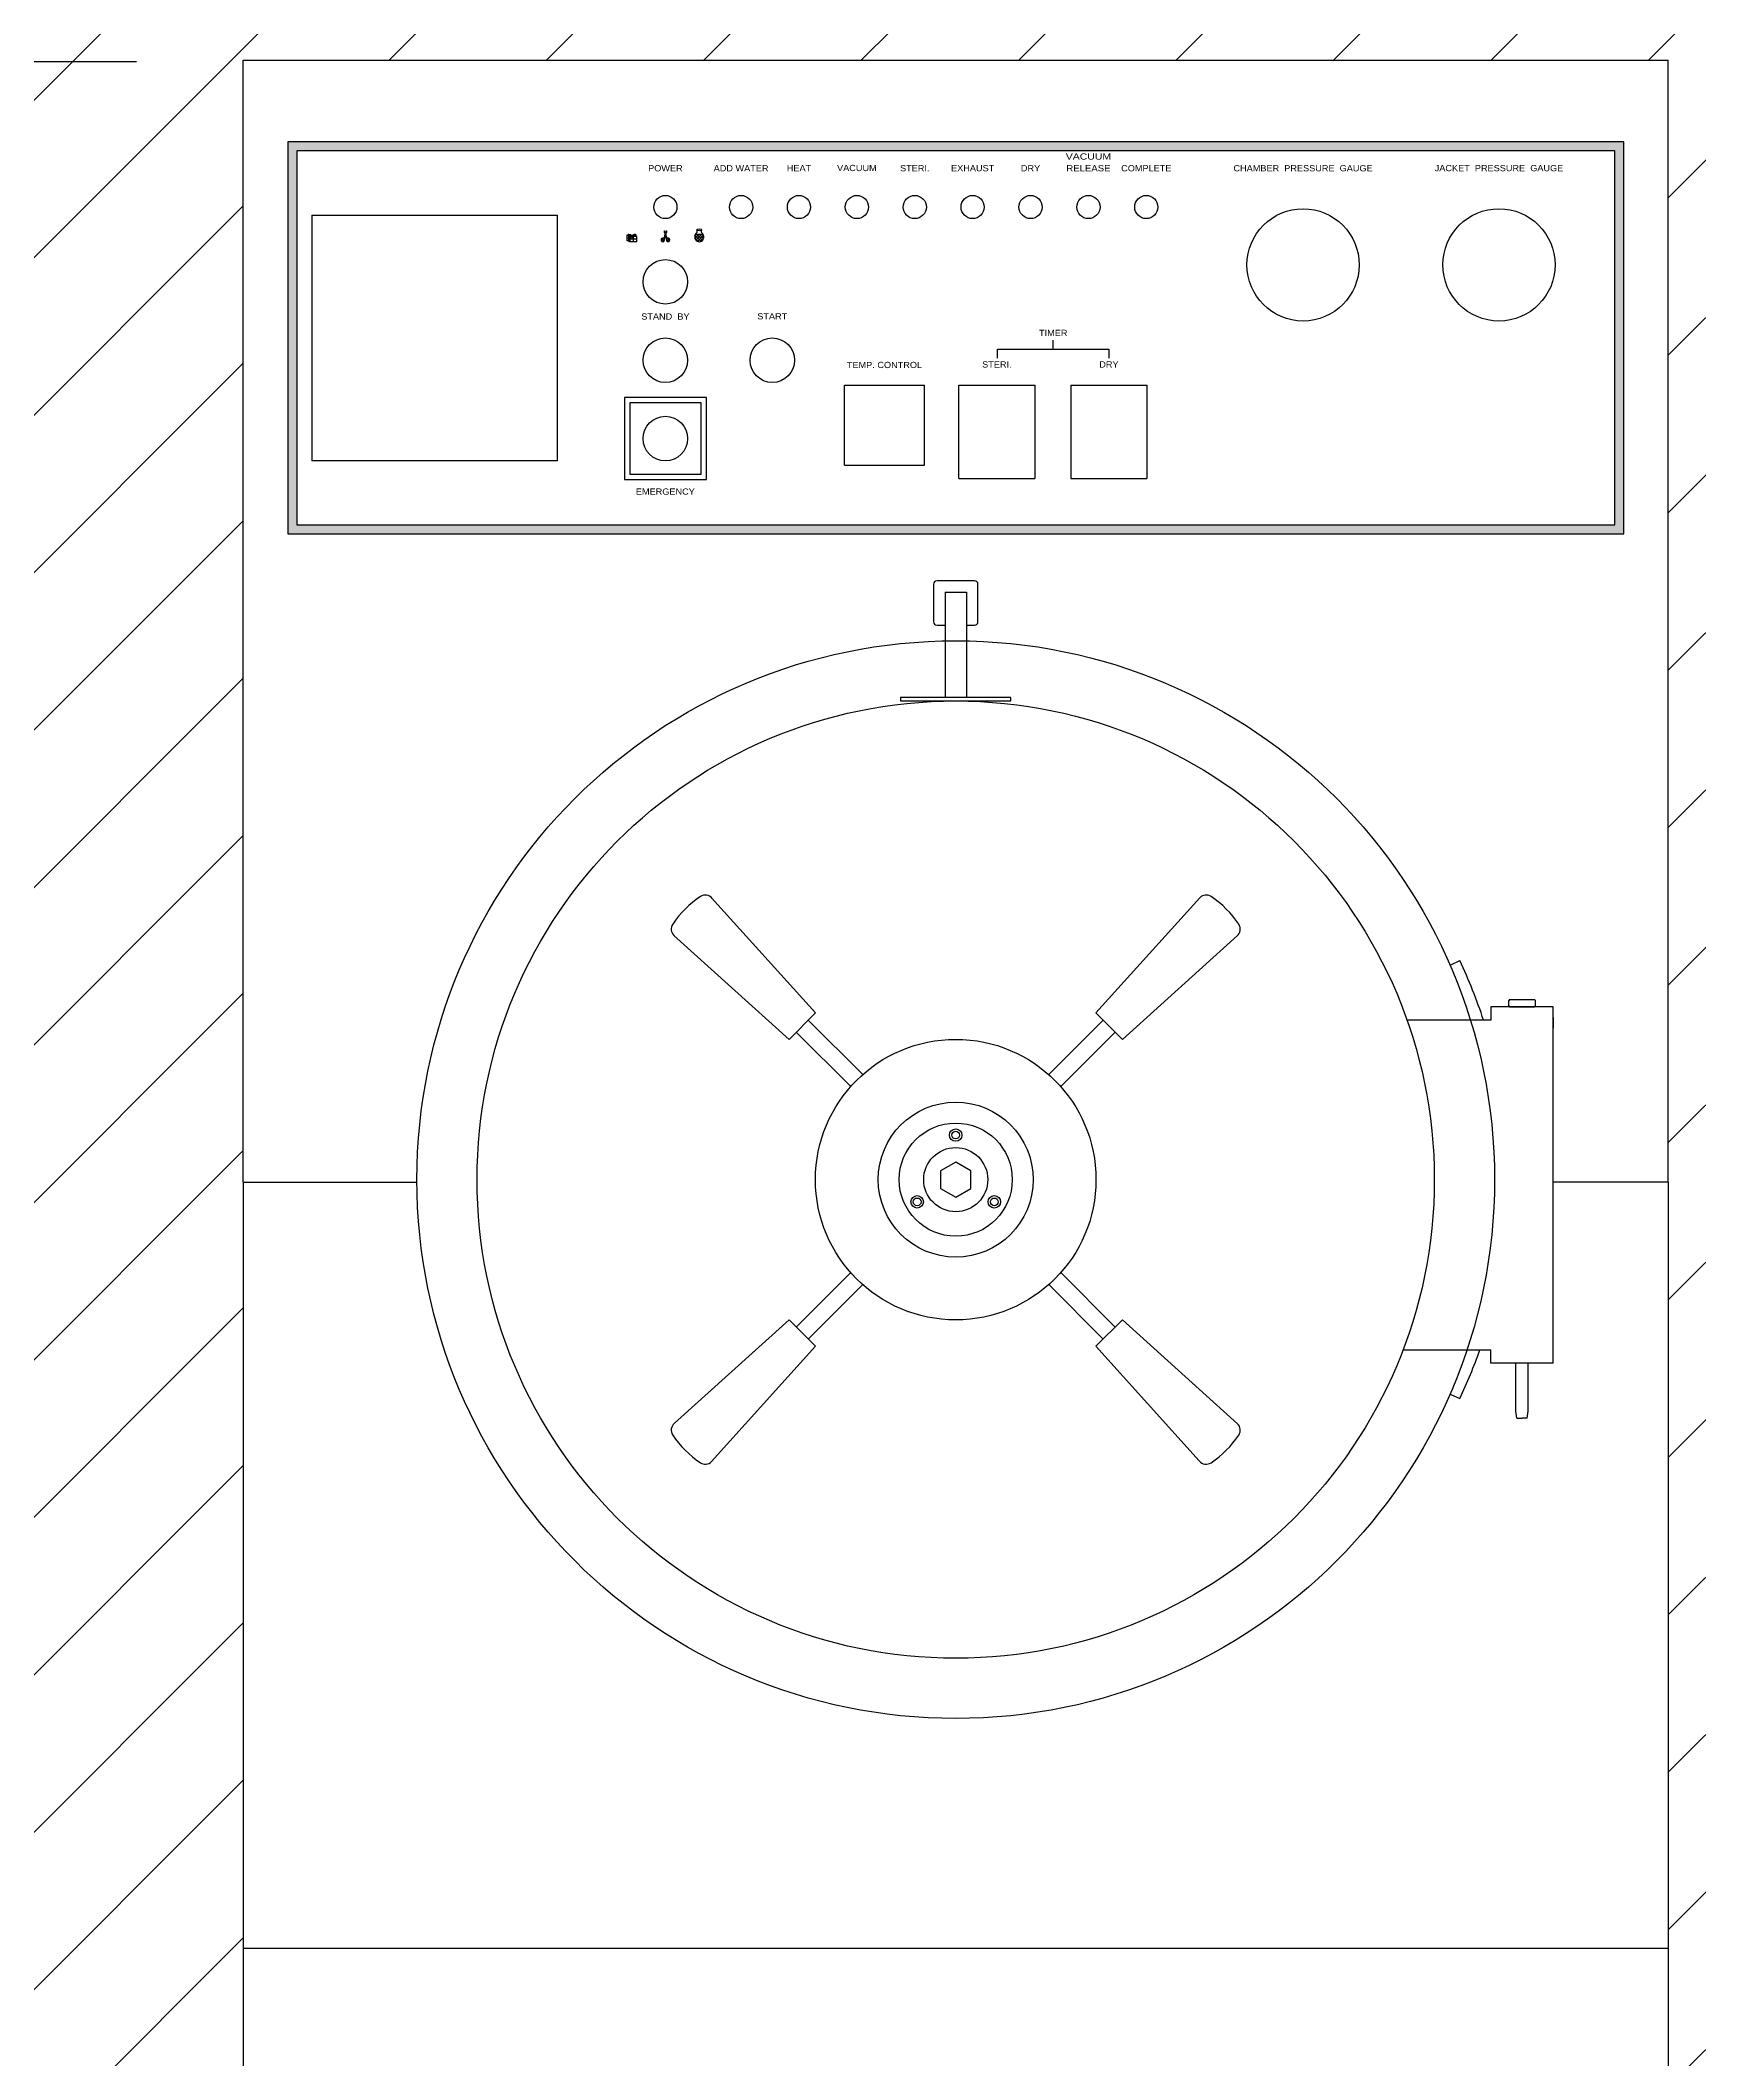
# Model space of a CAD drawing. Header units: millimetres. Extents: x -410960 to -177887, y -20363 to 2725.
# Drawn here: x -185168 to -184237, y -17178 to -16045 of the extents above; entities that cross this region are included whole.
import ezdxf
from ezdxf.enums import TextEntityAlignment as Align

# ---------------------------------------------------------------- set-up
doc = ezdxf.new("R2010")
doc.units = ezdxf.units.MM
doc.header["$MEASUREMENT"] = 0
doc.layers.get('0').update_dxf_attribs({"lineweight": 25})
doc.layers.add('D', color=3, linetype='Continuous', lineweight=13)
doc.styles.add('2', font='ARIAL.TTF')
doc.styles.add('STU25', font='isocp2.shx')
doc.dimstyles.new('STU25', dxfattribs={"dimscale": 35, "dimtxt": 2.5, "dimasz": 2, "dimexe": 0.6, "dimexo": 1, "dimgap": 1, "dimtad": 1, "dimdsep": 46, "dimtxsty": 'STU25', "dimcen": 2, "dimazin": 2, "dimtfac": 1, "dimtmove": 0, "dimatfit": 3, "dimfxl": 0, "dimtolj": 1, "dimtzin": 0, "dimarcsym": 0})

# ---------------------------------------------------------------- blocks, each defined once
blk = doc.blocks.new('*D7')
at = {"layer": 'D', "color": 0, "lineweight": -2}
for p, q in [((-185114.2, -16056.7), (-186057.3, -16056.7)), ((-186036.3, -16126.7), (-186036.3, -17686.7)), ((-185158.2, -17756.7), (-186057.3, -17756.7))]:
    blk.add_line(p, q, dxfattribs=at)
at = {"layer": 'D', "color": 0}
for points in [[(-186024.6, -16126.7), (-186048, -16126.7), (-186036.3, -16056.7)], [(-186048, -17686.7), (-186024.6, -17686.7), (-186036.3, -17756.7)]]:
    blk.add_solid(points, dxfattribs=at)
at = {"layer": 'Defpoints', "color": 0}
for p in [(-185079.2, -16056.7), (-186036.3, -17756.7), (-185123.2, -17756.7)]:
    blk.add_point(p, dxfattribs=at)
at = {"layer": 'D', "color": 0, "insert": (-186115.1, -16856.7), "char_height": 87.5, "attachment_point": 5, "rotation": 90, "style": 'STU25'}
blk.add_mtext('\\A1;1700', dxfattribs=at)

msp = doc.modelspace()

# ---------------------------------------------------------------- hatches: boundary and pattern name
h = msp.add_hatch(color=0)
h.paths.add_polyline_path([(-185024.24, -16106.745), (-185024.24, -16316.745), (-184284.24, -16316.745), (-184284.24, -16106.745)], flags=16)
h.paths.add_polyline_path([(-185029.24, -16101.745), (-185029.24, -16321.745), (-184279.24, -16321.745), (-184279.24, -16101.745)])
at = {"layer": 'D'}
h = msp.add_hatch(dxfattribs=at)
h.set_pattern_fill('ANSI31', color=256, scale=500, style=0)
h.set_pattern_definition([(45, (32608.616, 2563.106), (-44.194174, 44.194174), [])])
h.paths.add_polyline_path([(-184254.24, -16055.745), (-184254.24, -16685.745), (-184254.24, -17115.745), (-184254.24, -17735.745), (-184279.24, -17735.745), (-184279.24, -17745.745), (-184293.847, -17745.745), (-184293.847, -17753.745), (-184259.74, -17753.745), (-184259.74, -17756.745), (-184104.24, -17756.745), (-184104.24, -15969.81), (-183454.24, -15969.81), (-183454.24, -15056.745), (-185854.24, -15056.745), (-185854.24, -15969.81), (-185204.24, -15969.81), (-185204.24, -17756.745), (-185053.74, -17756.745), (-185053.74, -17753.745), (-185019.632, -17753.745), (-185019.632, -17745.745), (-185029.24, -17745.745), (-185029.24, -17735.745), (-185054.24, -17735.745), (-185054.24, -17115.745), (-185054.24, -16685.745), (-185054.24, -16055.745)])

# ---------------------------------------------------------------- linework, layer by layer
for p, q in [((-185054.24, -16685.745), (-185054.24, -16055.745)), ((-185054.24, -16055.745), (-184254.24, -16055.745)), ((-184254.24, -16685.745), (-184254.24, -16055.745)), ((-185029.24, -16101.745), (-185029.24, -16321.745)), ((-184279.24, -16101.745), (-185029.24, -16101.745)), ((-185024.24, -16106.745), (-185024.24, -16316.745)), ((-184284.24, -16106.745), (-185024.24, -16106.745)), ((-184284.24, -16316.745), (-184284.24, -16106.745)), ((-184279.24, -16321.745), (-184279.24, -16101.745)), ((-185015.74, -16142.745), (-185015.74, -16280.745)), ((-185015.74, -16142.745), (-184877.74, -16142.745)), ((-184877.74, -16280.745), (-184877.74, -16142.745)), ((-184799.478, -16152.321), (-184799.478, -16151.393)), ((-184796.978, -16152.321), (-184796.978, -16151.393)), ((-184838.828, -16154.063), (-184838.828, -16157.063)), ((-184837.228, -16154.745), (-184838.828, -16154.063)), ((-184838.828, -16154.063), (-184838.162, -16154.063)), ((-184837.228, -16156.245), (-184838.828, -16155.563)), ((-184837.228, -16157.745), (-184838.828, -16157.063)), ((-184838.028, -16154.404), (-184838.028, -16157.404)), ((-184837.228, -16154.745), (-184837.228, -16157.745)), ((-184836.224, -16154.745), (-184837.228, -16154.745)), ((-184833.228, -16156.245), (-184837.228, -16156.245)), ((-184833.228, -16157.745), (-184837.228, -16157.745)), ((-184836.179, -16154.668), (-184836.887, -16155.9)), ((-184836.887, -16155.9), (-184836.618, -16156.11)), ((-184836.618, -16156.11), (-184836.032, -16154.708)), ((-184836.008, -16154.745), (-184836.047, -16154.745)), ((-184836.028, -16154.708), (-184835.228, -16156.245)), ((-184834.832, -16156.079), (-184835.871, -16154.665)), ((-184833.228, -16154.745), (-184835.812, -16154.745)), ((-184835.228, -16155.54), (-184835.228, -16154.745)), ((-184835.228, -16156.245), (-184834.832, -16156.079)), ((-184835.228, -16157.745), (-184835.228, -16156.245)), ((-184833.228, -16154.745), (-184834.211, -16154.326)), ((-184833.228, -16157.745), (-184833.228, -16154.745)), ((-184800.728, -16154.757), (-184800.728, -16155.257)), ((-184800.722, -16154.597), (-184799.692, -16153.567)), ((-184798.47, -16157.745), (-184800.716, -16155.499)), ((-184797.245, -16157.556), (-184800.652, -16154.149)), ((-184800.629, -16155.951), (-184798.246, -16153.567)), ((-184800.426, -16153.567), (-184796.029, -16153.567)), ((-184800.083, -16156.933), (-184796.717, -16153.567)), ((-184796.372, -16156.933), (-184799.738, -16153.567)), ((-184799.21, -16157.556), (-184795.803, -16154.149)), ((-184795.826, -16155.951), (-184798.21, -16153.567)), ((-184797.985, -16157.745), (-184795.739, -16155.499)), ((-184795.733, -16154.597), (-184796.763, -16153.567)), ((-184795.73, -16155.157), (-184795.728, -16154.757)), ((-184630.74, -16223.065), (-184630.74, -16218.065)), ((-184630.74, -16218.065), (-184568.24, -16218.065)), ((-184599.49, -16218.065), (-184599.49, -16213.065)), ((-184568.24, -16218.065), (-184568.24, -16223.065)), ((-184716.74, -16283.245), (-184716.74, -16238.245)), ((-184716.74, -16238.245), (-184671.74, -16238.245)), ((-184671.74, -16283.245), (-184671.74, -16238.245)), ((-184652.59, -16290.745), (-184652.59, -16238.245)), ((-184652.59, -16238.245), (-184609.89, -16238.245)), ((-184609.89, -16238.245), (-184609.89, -16290.745)), ((-184589.59, -16238.245), (-184589.59, -16290.745)), ((-184589.59, -16238.245), (-184546.89, -16238.245)), ((-184546.89, -16238.245), (-184546.89, -16290.745)), ((-184877.74, -16280.745), (-185015.74, -16280.745)), ((-184716.74, -16283.245), (-184671.74, -16283.245)), ((-184652.59, -16290.745), (-184609.89, -16290.745)), ((-184589.59, -16290.745), (-184546.89, -16290.745)), ((-185029.24, -16321.745), (-184279.24, -16321.745)), ((-185024.24, -16316.745), (-184284.24, -16316.745)), ((-184666.74, -16350.045), (-184666.74, -16371.045)), ((-184643.74, -16348.045), (-184664.74, -16348.045)), ((-184660.24, -16354.545), (-184660.24, -16413.545)), ((-184660.24, -16354.545), (-184648.24, -16354.545)), ((-184648.24, -16354.545), (-184648.24, -16413.545)), ((-184641.74, -16371.045), (-184641.74, -16350.045)), ((-184664.74, -16373.045), (-184660.24, -16373.045)), ((-184648.24, -16373.045), (-184643.74, -16373.045)), ((-184623.24, -16413.545), (-184685.24, -16413.545)), ((-184685.24, -16413.545), (-184685.24, -16415.545)), ((-184623.24, -16415.545), (-184623.24, -16413.545)), ((-184685.24, -16415.545), (-184623.24, -16415.545)), ((-184376.723, -16563.869), (-184371.307, -16561.287)), ((-184318.782, -16593.245), (-184318.782, -16599.245)), ((-185054.24, -16685.745), (-185054.24, -17115.745)), ((-185054.24, -16685.745), (-184956.736, -16685.745)), ((-184254.24, -16685.745), (-184318.782, -16685.745)), ((-184254.24, -16685.745), (-184254.24, -17115.745)), ((-184376.723, -16804.622), (-184371.307, -16807.204)), ((-185054.24, -17115.745), (-185054.24, -17735.745)), ((-185054.24, -17115.745), (-184254.24, -17115.745)), ((-185054.24, -17115.745), (-184254.24, -17115.745)), ((-184254.24, -17115.745), (-184254.24, -17735.745))]:
    msp.add_line(p, q)
at = {"linetype": 'Continuous'}
for p, q in [((-184791.308, -16525.964), (-184732.972, -16590.664)), ((-184575.508, -16590.664), (-184517.171, -16525.964)), ((-184747.821, -16605.513), (-184812.521, -16547.177)), ((-184495.958, -16547.177), (-184560.658, -16605.513)), ((-184343.249, -16583.209), (-184343.791, -16583.751)), ((-184343.249, -16583.209), (-184329.315, -16583.209)), ((-184329.315, -16583.209), (-184328.773, -16583.751)), ((-184732.972, -16590.664), (-184747.821, -16605.513)), ((-184706.464, -16625.303), (-184737.038, -16594.73)), ((-184571.442, -16594.73), (-184602.015, -16625.303)), ((-184560.658, -16605.513), (-184575.508, -16590.664)), ((-184353.782, -16594.745), (-184400.883, -16594.745)), ((-184353.782, -16587.245), (-184353.782, -16594.745)), ((-184318.782, -16587.245), (-184353.782, -16587.245)), ((-184343.791, -16586.703), (-184343.791, -16583.751)), ((-184343.791, -16586.703), (-184343.249, -16587.245)), ((-184343.249, -16587.245), (-184329.315, -16587.245)), ((-184328.773, -16586.703), (-184329.315, -16587.245)), ((-184328.773, -16586.703), (-184328.773, -16583.751)), ((-184318.782, -16594.745), (-184318.782, -16587.245)), ((-184318.782, -16787.245), (-184318.782, -16594.745)), ((-184743.755, -16601.447), (-184713.182, -16632.021)), ((-184595.298, -16632.021), (-184564.724, -16601.447)), ((-184713.182, -16736.47), (-184743.755, -16767.043)), ((-184564.724, -16767.043), (-184595.298, -16736.47)), ((-184737.038, -16773.761), (-184706.464, -16743.187)), ((-184602.015, -16743.187), (-184571.442, -16773.761)), ((-184812.137, -16820.967), (-184747.821, -16762.977)), ((-184747.821, -16762.977), (-184732.972, -16777.827)), ((-184575.508, -16777.827), (-184560.658, -16762.977)), ((-184560.658, -16762.977), (-184495.958, -16821.314)), ((-184732.972, -16777.827), (-184791.308, -16842.527)), ((-184517.518, -16842.143), (-184575.508, -16777.827)), ((-184403.083, -16779.745), (-184353.782, -16779.745)), ((-184353.782, -16787.245), (-184353.782, -16779.745)), ((-184318.782, -16787.245), (-184353.782, -16787.245)), ((-184339.709, -16814.182), (-184339.709, -16787.245)), ((-184332.856, -16814.182), (-184332.856, -16787.245)), ((-184339.167, -16818.209), (-184339.709, -16814.182)), ((-184339.167, -16818.209), (-184336.282, -16818.209)), ((-184333.398, -16818.209), (-184336.282, -16818.209)), ((-184333.398, -16818.209), (-184332.856, -16814.182))]:
    msp.add_line(p, q, dxfattribs=at)
msp.add_lwpolyline([(-184816.934, -16153.512, -0.25947728), (-184816.807, -16153.042, 0.36155861), (-184816.694, -16151.57), (-184817.203, -16152.756), (-184817.712, -16151.57, 0.36155861), (-184817.599, -16153.042, -0.25947728), (-184817.473, -16153.512), (-184817.928, -16155.335, -0.41421356), (-184818.514, -16155.731, 2.41421356), (-184817.721, -16156.903), (-184817.203, -16154.213), (-184816.685, -16156.903, 2.41421356), (-184815.892, -16155.731, -0.41421356), (-184816.478, -16155.335)], format="xyb", close=True)
for points in [[(-184840.24, -16291.245), (-184794.24, -16291.245), (-184794.24, -16245.245), (-184840.24, -16245.245)], [(-184837.24, -16288.245), (-184797.24, -16288.245), (-184797.24, -16248.245), (-184837.24, -16248.245)], [(-184662.74, -16689.153), (-184654.24, -16694.06), (-184645.74, -16689.153), (-184645.74, -16679.338), (-184654.24, -16674.43), (-184662.74, -16679.338)]]:
    msp.add_lwpolyline(points, close=True)
for centre, radius in [((-184817.24, -16138.245), 6.5), ((-184774.74, -16138.245), 6.5), ((-184742.24, -16138.245), 6.5), ((-184709.74, -16138.245), 6.5), ((-184677.24, -16138.245), 6.5), ((-184644.74, -16138.245), 6.5), ((-184612.24, -16138.245), 6.5), ((-184579.74, -16138.245), 6.5), ((-184547.24, -16138.245), 6.5), ((-184459.24, -16170.745), 31.5), ((-184349.24, -16170.745), 31.5), ((-184836.028, -16154.404), 0.304), ((-184818.703, -16156.713), 0.5), ((-184815.703, -16156.713), 0.5), ((-184817.24, -16180.245), 12.5), ((-184817.24, -16224.245), 12.5), ((-184757.24, -16224.245), 12.5), ((-184817.24, -16268.245), 12.5), ((-184654.24, -16684.245), 302.5), ((-184654.24, -16684.245), 268.7), ((-184654.24, -16684.245), 43.5), ((-184654.24, -16684.245), 31.75), ((-184654.24, -16659.245), 3.5), ((-184654.24, -16659.245), 2.175), ((-184654.24, -16684.245), 18), ((-184675.89, -16696.745), 3.5), ((-184675.89, -16696.745), 2.175), ((-184632.589, -16696.745), 3.5), ((-184632.589, -16696.745), 2.175)]:
    msp.add_circle(centre, radius)
msp.add_circle((-184654.24, -16684.245), 78.75, dxfattribs=at)
for centre, radius, start, end in [((-184798.228, -16154.757), 2.5, 125.685335, 180), ((-184799.978, -16152.321), 0.5, 305.685335, 0), ((-184799.578, -16151.393), 0.1, 0, 59.933984), ((-184796.878, -16151.393), 0.1, 120.066016, 180), ((-184796.478, -16152.321), 0.5, 180, 234.314665), ((-184798.228, -16154.757), 2.5, 359.425587, 54.314665), ((-184798.228, -16155.257), 2.5, 180, 2.294199), ((-184664.74, -16350.045), 2, 90, 180), ((-184643.74, -16350.045), 2, 0, 90), ((-184664.74, -16371.045), 2, 180, 270), ((-184643.74, -16371.045), 2, 270, 0), ((-184627.216, -16683.281), 283.5, 18.19754, 25.487446), ((-184627.216, -16685.21), 283.5, 334.512554, 340.521194)]:
    msp.add_arc(centre, radius, start, end)
for centre, radius, start, end in [((-184766.72, -16571.765), 55.773, 123.647115, 146.352885), ((-184794.848, -16529.504), 5.007, 39.078128, 123.647115), ((-184513.631, -16529.504), 5.007, 56.352885, 135), ((-184541.759, -16571.765), 55.773, 33.647115, 56.352885), ((-184808.981, -16543.637), 5.007, 146.352885, 225), ((-184499.498, -16543.637), 5.007, 309.078128, 33.647115), ((-184808.981, -16824.854), 5.007, 129.078078, 213.647115), ((-184499.498, -16824.854), 5.007, 326.352885, 45), ((-184766.72, -16796.726), 55.773, 213.647115, 236.352885), ((-184541.759, -16796.726), 55.773, 303.647115, 326.352885), ((-184794.848, -16838.987), 5.007, 236.352885, 315), ((-184513.631, -16838.987), 5.007, 219.078078, 303.647115)]:
    msp.add_arc(centre, radius, start, end, dxfattribs=at)
msp.add_ellipse((-184798.228, -16151.057), major_axis=(-1.5, 0), ratio=0.33333333)
for points in [[(-184836.208, -16154.159), (-184836.71, -16153.958), (-184838.307, -16153.763), (-184837.799, -16154.414), (-184836.184, -16154.665)], [(-184835.847, -16154.159), (-184835.345, -16153.958), (-184833.948, -16153.535), (-184834.092, -16154.16), (-184835.871, -16154.665)]]:
    msp.add_spline(points, degree=3)
for points, knots in [([(-184836.311, -16154.514), (-184836.902, -16154.316), (-184837.793, -16154.095), (-184837.714, -16154.445), (-184837.326, -16154.648)], [0.70140981, 0.70140981, 0.70140981, 0.70140981, 2.14926829, 2.29859055, 2.29859055, 2.29859055, 2.29859055]), ([(-184835.742, -16154.511), (-184835.27, -16154.268), (-184834.555, -16153.89), (-184834.628, -16154.466), (-184835.01, -16154.677)], [0.80313123, 0.80313123, 0.80313123, 0.80313123, 2.00034188, 2.40933889, 2.40933889, 2.40933889, 2.40933889])]:
    msp.add_open_spline(points, degree=3, knots=knots)

# ---------------------------------------------------------------- texts
at = {"style": '2'}
for s, width, p in [('POWER', 1.05, (-184817.24, -16119.272)), ('ADD WATER', 1.05, (-184774.74, -16119.278)), ('HEAT', 1.05, (-184742.24, -16119.265)), ('VACUUM', 1.05, (-184709.74, -16119.145)), ('STERI.', 1.05, (-184677.24, -16119.278)), ('EXHAUST', 1.05, (-184644.74, -16119.246)), ('DRY', 1.05, (-184612.24, -16119.27)), ('VACUUM', 1.2, (-184579.734, -16112.708)), ('RELEASE', 1.1, (-184579.74, -16119.294)), ('COMPLETE', 1.05, (-184547.24, -16119.28)), ('CHAMBER  PRESSURE  GAUGE', 1.05, (-184459.24, -16119.281)), ('JACKET  PRESSURE  GAUGE', 1.05, (-184349.24, -16119.214)), ('STAND  BY', 1.05, (-184817.24, -16202.506)), ('START', 1.05, (-184757.24, -16202.394)), ('TIMER', 1.05, (-184599.49, -16211.74)), ('TEMP. CONTROL', 1.05, (-184694.24, -16229.722)), ('STERI.', 1.05, (-184631.141, -16229.421)), ('DRY', 1.05, (-184568.24, -16229.421))]:
    msp.add_text(s, height=3.5, dxfattribs=dict(at, width=width)).set_placement(p, align=Align.BOTTOM_CENTER)
at = {"style": '2', "width": 1.05}
msp.add_text('EMERGENCY', height=3.5, dxfattribs=at).set_placement((-184817.269, -16296.256), align=Align.TOP_CENTER)

# ---------------------------------------------------------------- dimensions: what is measured, and where the dimension line sits
at = {"layer": 'D'}
dim = msp.add_linear_dim(base=(-186036.311, -17756.745), p1=(-185079.24, -16056.745), p2=(-185123.24, -17756.745), angle=90, dimstyle='STU25', dxfattribs=at)
dim.commit()
dim.dimension.update_dxf_attribs({"geometry": '*D7', "text_midpoint": (-186036.311, -16856.745), "dimtype": 160})

doc.saveas('drawing.dxf')
